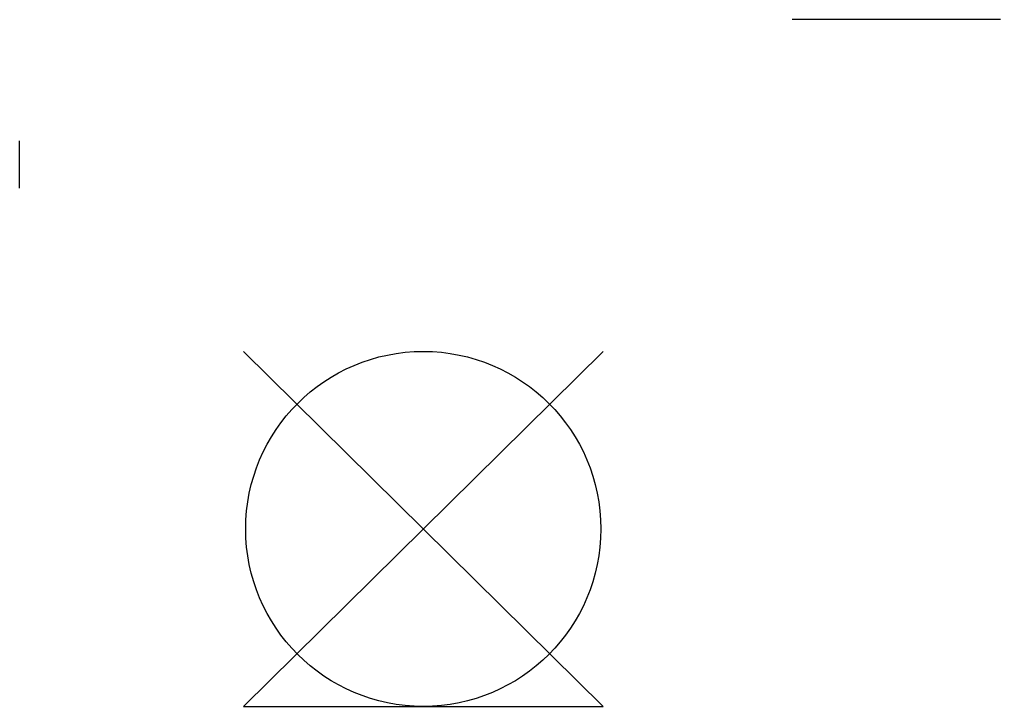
# Model space of a CAD drawing. Header units: millimetres. Extents: x 100 to 131.1, y -5.6 to 16.2.
import ezdxf

# ---------------------------------------------------------------- set-up
doc = ezdxf.new("R2010")
doc.units = ezdxf.units.MM
doc.layers.add('Layer1', color=7, linetype='Continuous', true_color=0xc2ced6)

msp = doc.modelspace()

# ---------------------------------------------------------------- linework, layer by layer
at = {"layer": 'Layer1'}
for p, q in [((131.1, 16.158, 3.214), (124.5, 16.158, 3.214)), ((107.1, 5.631, -23.844), (118.5, -5.631, -23.844)), ((118.5, 5.631, -23.844), (107.1, -5.631, -23.844)), ((112.8, 0, -23.844), (112.8, 0, -19.76)), ((107.1, -5.631, -23.844), (118.5, -5.631, -23.844))]:
    msp.add_line(p, q, dxfattribs=at)
at = {"layer": 'Layer1', "color": 3}
msp.add_line((100, 10.812, 10.812), (100, 12.312, 10.812), dxfattribs=at)
at = {"layer": 'Layer1', "color": 5}
msp.add_line((100, 10.812, 10.812), (100, 10.812, 9.312), dxfattribs=at)
at = {"layer": 'Layer1'}
msp.add_circle((112.8, 0, -23.844), 5.631, dxfattribs=at)

doc.saveas('drawing.dxf')
